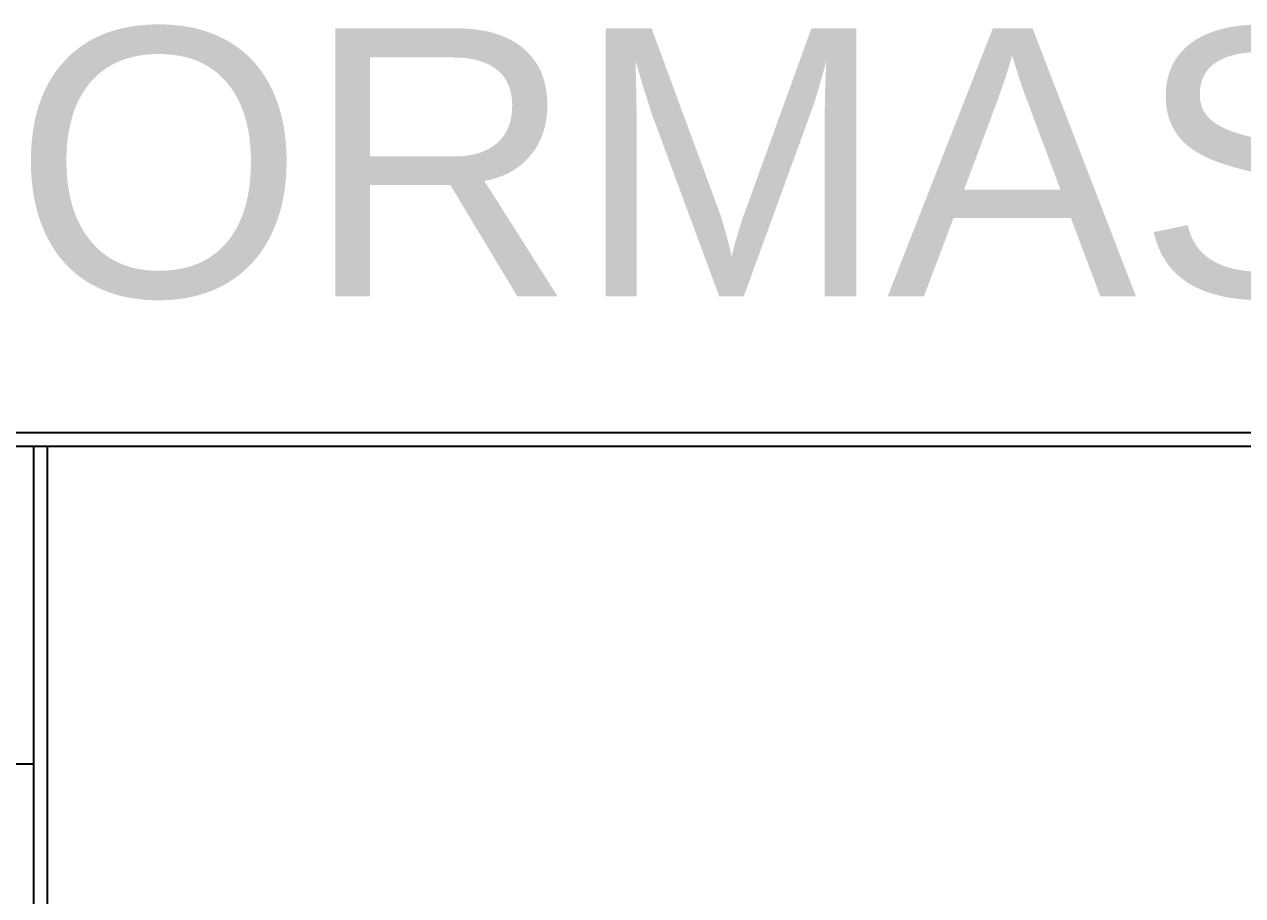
# Model space of a CAD drawing. Extents: x 0 to 119, y 0 to 84.
# Drawn here: x 109.847 to 111.665, y 57.884 to 59.184 of the extents above; entities that cross this region are included whole.
import ezdxf

# ---------------------------------------------------------------- set-up
doc = ezdxf.new("R2010")
doc.units = 0
doc.header["$MEASUREMENT"] = 0
doc.layers.add('3', color=7, linetype='CONTINUOUS')
doc.layers.add('40', color=7, linetype='CONTINUOUS')
doc.styles.add('TQS_ARIAL', font='arial.ttf')

msp = doc.modelspace()

# ---------------------------------------------------------------- linework, layer by layer
at = {"layer": '3', "color": 7, "linetype": 'Continuous'}
for p, q in [((117.9, 58.574661), (100.4, 58.574661)), ((117.9, 58.554074), (100.4206, 58.554074)), ((109.862321, 51.130866), (109.861166, 58.554074)), ((109.882908, 51.130866), (109.881753, 58.554074)), ((100.4206, 58.080576), (109.861166, 58.080576))]:
    msp.add_line(p, q, dxfattribs=at)

# ---------------------------------------------------------------- texts
at = {"layer": '40', "linetype": 'Continuous', "style": 'TQS_ARIAL'}
msp.add_text('DETALHES DE FORMAS', height=0.4, dxfattribs=at).set_placement((105.45291, 58.777899))

doc.saveas('drawing.dxf')
